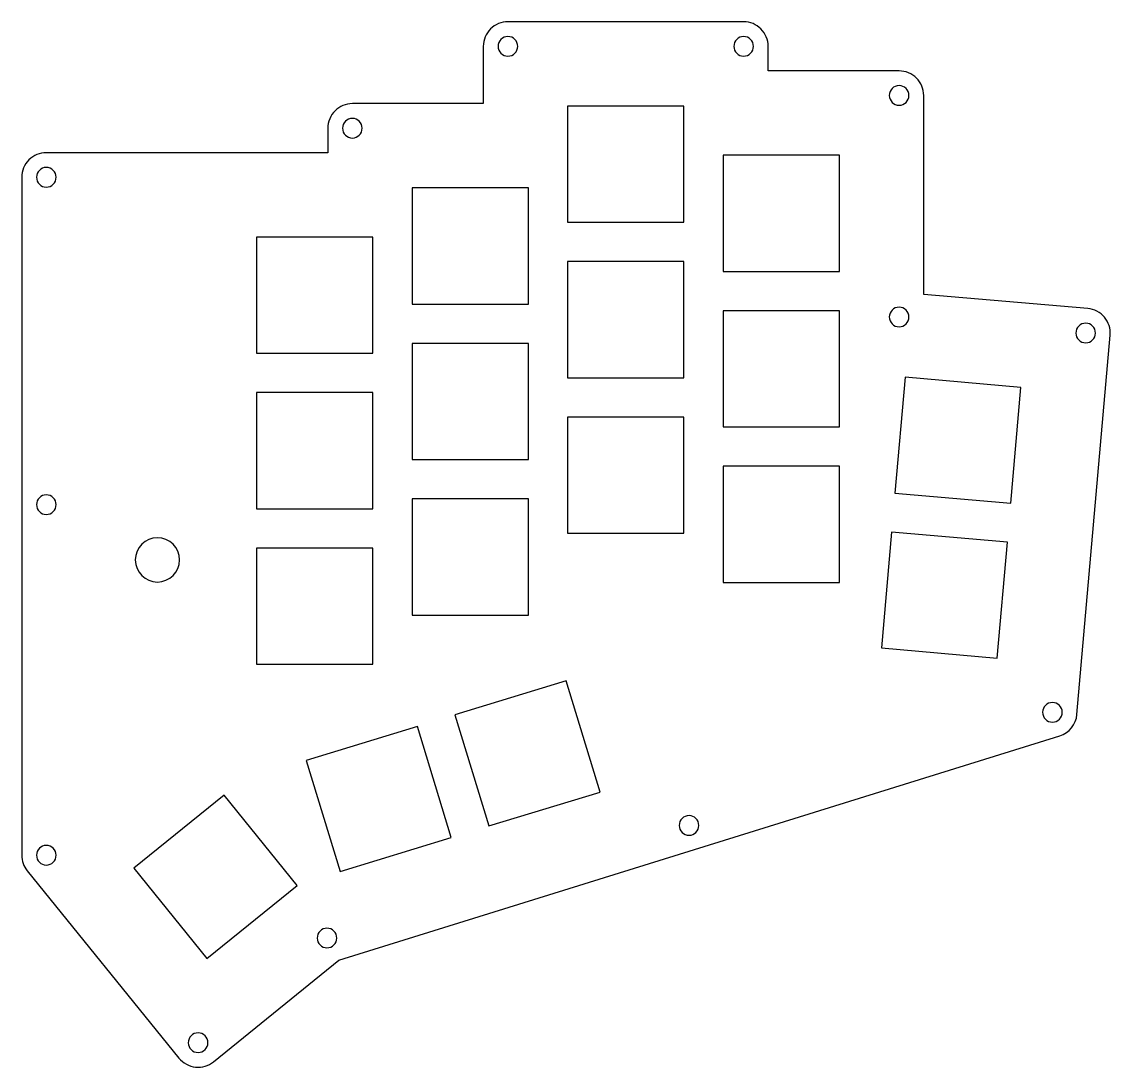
# Model space of a CAD drawing. Header units: millimetres. Extents: x -113 to 20, y -58 to 70.
import ezdxf

# ---------------------------------------------------------------- set-up
doc = ezdxf.new("R2010")
doc.units = ezdxf.units.MM
doc.layers.get('0').update_dxf_attribs({"linetype": 'CONTINUOUS'})

msp = doc.modelspace()

# ---------------------------------------------------------------- linework, layer by layer
msp.add_lwpolyline([(-75.33, 57.05), (-75.33, 54.05), (-109.72, 54.05, 0.414214), (-112.72, 51.05), (-112.72, 9.53), (-112.72, -0.53), (-112.72, -31.78, 0.171785), (-112.05, -33.67), (-93.51, -56.57, 0.414601), (-89.29, -57.02), (-73.98, -44.59), (14.09, -17.19, 0.30437), (16.19, -14.58), (20.25, 31.76, 0.414702), (17.51, 35.01), (-2.53, 36.73), (-2.53, 61.05, 0.414214), (-5.53, 64.05), (-21.53, 64.05), (-21.53, 67.05, 0.414214), (-24.53, 70.05), (-53.33, 70.05, 0.414214), (-56.33, 67.05), (-56.33, 60.05), (-72.33, 60.05, 0.414214)], format="xyb", close=True)
for points in [[(-46.03, 59.75), (-46.03, 45.55), (-31.83, 45.55), (-31.83, 59.75)], [(-27.03, 39.55), (-12.83, 39.55), (-12.83, 53.75), (-27.03, 53.75)], [(-65.03, 35.55), (-50.83, 35.55), (-50.83, 49.75), (-65.03, 49.75)], [(-84.03, 43.75), (-84.03, 29.55), (-69.83, 29.55), (-69.83, 43.75)], [(-46.03, 26.55), (-31.83, 26.55), (-31.83, 40.75), (-46.03, 40.75)], [(-12.83, 34.75), (-27.03, 34.75), (-27.03, 20.55), (-12.83, 20.55)], [(-65.03, 30.75), (-65.03, 16.55), (-50.83, 16.55), (-50.83, 30.75)], [(-6.04, 12.47), (8.11, 11.24), (9.35, 25.38), (-4.8, 26.62)], [(-84.03, 24.75), (-84.03, 10.55), (-69.83, 10.55), (-69.83, 24.75)], [(-31.83, 7.55), (-31.83, 21.75), (-46.03, 21.75), (-46.03, 7.55)], [(-27.03, 1.55), (-12.83, 1.55), (-12.83, 15.75), (-27.03, 15.75)], [(-65.03, -2.45), (-50.83, -2.45), (-50.83, 11.75), (-65.03, 11.75)], [(-7.69, -6.45), (6.45, -7.69), (7.69, 6.45), (-6.45, 7.69)], [(-69.83, 5.75), (-84.03, 5.75), (-84.03, -8.45), (-69.83, -8.45)], [(-42.07, -24.06), (-46.22, -10.48), (-59.8, -14.63), (-55.65, -28.21)], [(-77.97, -20.19), (-73.82, -33.77), (-60.24, -29.62), (-64.39, -16.04)], [(-88, -24.44), (-99.04, -33.38), (-90.1, -44.42), (-79.06, -35.48)]]:
    msp.add_lwpolyline(points, close=True)
at = {"extrusion": (1.22465e-16, 0, -1)}
for centre, radius in [((53.33, 67.05), 1.2), ((24.53, 67.05), 1.2), ((5.53, 61.05), 1.2), ((72.33, 57.05), 1.2), ((109.72, 51.05), 1.2), ((5.53, 33.98), 1.2), ((-17.26, 32.02), 1.2), ((109.72, 11.05), 1.2), ((96.15, 4.3), 2.7), ((-13.2, -14.32), 1.2), ((31.2, -28.14), 1.2), ((109.72, -31.78), 1.2), ((75.43, -41.9), 1.2), ((91.18, -54.69), 1.2)]:
    msp.add_circle(centre, radius, dxfattribs=at)

doc.saveas('drawing.dxf')
